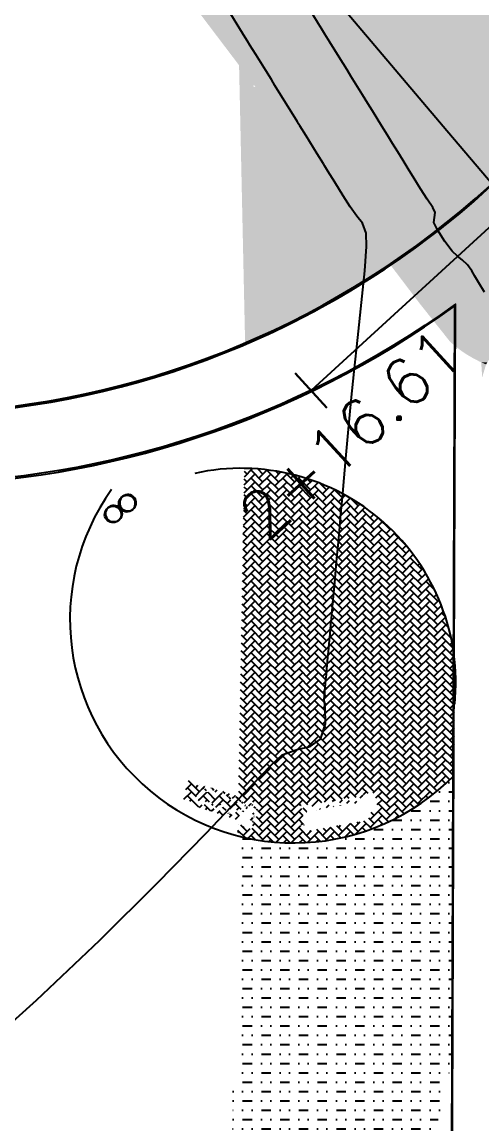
# Model space of a CAD drawing. Header units: millimetres. Extents: x 340454 to 342791, y 6993867 to 6995092.
# Drawn here: x 340804.29 to 340814.11, y 6994515.98 to 6994539.52 of the extents above; entities that cross this region are included whole.
import ezdxf

# ---------------------------------------------------------------- set-up
doc = ezdxf.new("R2010")
doc.units = ezdxf.units.MM
doc.header["$LTSCALE"] = 10
doc.layers.add('_1 TXT_Estaca', color=4, linetype='Continuous', lineweight=30)
for name, color, linetype in [('A-MODELAGEM', 7, 'Continuous'), ('Alinhamento', 7, 'Continuous'), ('Cotas', 7, 'Continuous'), ('F-HZ-CORREDOR-FEAT', 2, 'Continuous'), ('Lotes', 7, 'Continuous'), ('T-HM-CURVA_INTERMEDIARIA', 45, 'Continuous'), ('TRAMA', 7, 'Continuous'), ('URB-Calçadas', 2, 'Continuous'), ('URB-Quadras', 3, 'Continuous')]:
    doc.layers.add(name, color=color, linetype=linetype)
doc.styles.add('Padrao', font='romans.shx', dxfattribs={"height": 1.5})

# ---------------------------------------------------------------- blocks, each defined once
blk = doc.blocks.new('VS')
for points in [[(491, 329), (503, 329)], [(503, 326), (491, 326)], [(491, 324), (502, 324)], [(491, 273), (502, 273)], [(503, 272), (491, 272)], [(491, 268), (503, 268)], [(502, 321), (492, 321)], [(502, 277), (492, 277)]]:
    blk.add_lwpolyline(points)
for centre in [(293, 299), (701, 299)]:
    blk.add_circle(centre, 200)
for centre, start, end in [((293, 299), 6.0272, 353.9728), ((701, 299), 186.0272, 173.9728)]:
    blk.add_arc(centre, 200, start, end)
at = {"extrusion": (0, 0, -1)}
blk.add_ellipse((266, 299), major_axis=(0, 200), ratio=0.995938, dxfattribs=at)
blk.add_ellipse((728, 299), major_axis=(0, 200), ratio=0.995938)

msp = doc.modelspace()

# ---------------------------------------------------------------- hatches: boundary and pattern name
at = {"layer": 'TRAMA'}
h = msp.add_hatch(dxfattribs=at)
h.set_pattern_fill('AR-HBONE', color=253, scale=0.0015)
h.set_pattern_definition([(45, (340795.55105, 6994588.16572), (0, 0.21552615), [0.4572, -0.1524]), (135, (340795.65882, 6994588.27348), (2e-17, 0.21552615), [0.4572, -0.1524])])
h.paths.add_polyline_path([(340797.303, 6994588.764, -0.082433), (340797.263, 6994589.002, -0.603956), (340798.418, 6994589.61), (340799.389, 6994590.346), (340799.747, 6994591.997), (340792.429, 6994586.45), (340794.245, 6994586.446)])
h.paths.add_polyline_path([(340794.245, 6994586.446), (340792.429, 6994586.45), (340786.181, 6994581.714), (340787.99, 6994581.704)])
h.paths.add_polyline_path([(340786.834, 6994580.828), (340786.819, 6994580.876), (340786.913, 6994580.888), (340787.024, 6994580.973), (340787.028, 6994580.977), (340786.859, 6994581), (340786.839, 6994581.141), (340787.029, 6994581.296), (340787.219, 6994581.204), (340787.208, 6994581.283), (340787.398, 6994581.439), (340787.545, 6994581.367), (340787.99, 6994581.704), (340786.181, 6994581.714), (340784.138, 6994580.165), (340784.86, 6994579.332)])
h.paths.add_polyline_path([(340784.86, 6994579.332), (340784.138, 6994580.165), (340780.228, 6994577.201), (340780.692, 6994576.571), (340782.065, 6994576.564), (340781.758, 6994576.98), (340782.076, 6994577.222), (340782.395, 6994577.463)])
h.paths.add_polyline_path([(340782.065, 6994576.564), (340780.692, 6994576.571), (340784.423, 6994571.516), (340784.406, 6994571.581), (340784.552, 6994571.699), (340784.695, 6994571.445), (340784.594, 6994571.285), (340785.588, 6994569.938), (340785.516, 6994569.66), (340787.582, 6994569.66), (340787.644, 6994569.897, 0.226177), (340787.48, 6994570.742), (340787.343, 6994570.928), (340787.332, 6994570.915), (340787.09, 6994570.955), (340787.034, 6994571.159), (340786.982, 6994571.099), (340786.755, 6994571.137), (340786.634, 6994571.047), (340786.312, 6994570.809), (340785.271, 6994572.219), (340785.238, 6994572.23), (340785.375, 6994571.985), (340785.284, 6994571.841), (340785.147, 6994571.883), (340785.087, 6994572.121), (340785.226, 6994572.234), (340785.134, 6994572.262), (340785.078, 6994572.481), (340784.999, 6994572.588), (340784.996, 6994572.587), (340785.058, 6994572.459), (340784.913, 6994572.232), (340785.035, 6994572.014), (340784.943, 6994571.87), (340784.807, 6994571.913), (340784.746, 6994572.15), (340784.88, 6994572.258), (340784.716, 6994572.281), (340784.613, 6994572.121), (340784.427, 6994572.147), (340784.509, 6994572.405), (340784.447, 6994572.646), (340784.611, 6994572.779), (340784.535, 6994572.802), (340784.474, 6994573.04), (340784.594, 6994573.137), (340784.207, 6994573.661), (340784.205, 6994573.662), (340784.206, 6994573.663), (340784.127, 6994573.77), (340784.006, 6994573.838), (340784.003, 6994573.938)])
h.paths.add_polyline_path([(340784.307, 6994573.027), (340784.45, 6994572.773), (340784.358, 6994572.629), (340784.222, 6994572.671), (340784.161, 6994572.909)], flags=16)
h.paths.add_polyline_path([(340784.28, 6994572.633), (340784.423, 6994572.378), (340784.331, 6994572.234), (340784.195, 6994572.277), (340784.134, 6994572.515)], flags=16)
h.paths.add_polyline_path([(340784.579, 6994572.093), (340784.722, 6994571.839), (340784.63, 6994571.695), (340784.494, 6994571.737), (340784.433, 6994571.975)], flags=16)
h.paths.add_polyline_path([(340784.866, 6994571.874), (340785.008, 6994571.62), (340784.951, 6994571.53), (340785.015, 6994571.398), (340785.087, 6994571.623), (340785.06, 6994571.727), (340785.206, 6994571.845), (340785.349, 6994571.591), (340785.257, 6994571.447), (340785.253, 6994571.448), (340785.198, 6994571.362), (340785.014, 6994571.388), (340784.885, 6994571.187), (340784.699, 6994571.213), (340784.787, 6994571.491), (340784.838, 6994571.5), (340784.78, 6994571.518), (340784.72, 6994571.756)], flags=16)
h.paths.add_polyline_path([(340785.441, 6994571.637), (340785.609, 6994571.668), (340785.671, 6994571.54), (340785.538, 6994571.333), (340785.352, 6994571.359)], flags=16)
h.paths.add_polyline_path([(340785.03, 6994571.204), (340785.32, 6994571.231), (340785.415, 6994571.089), (340785.321, 6994570.982), (340785.079, 6994571.022)], flags=16)
h.paths.add_polyline_path([(340785.704, 6994571.317), (340785.847, 6994571.322), (340785.982, 6994571.117), (340785.883, 6994570.957), (340785.665, 6994571.151)], flags=16)
h.paths.add_polyline_path([(340785.38, 6994571.02), (340785.67, 6994571.048), (340785.764, 6994570.905), (340785.671, 6994570.798), (340785.429, 6994570.839)], flags=16)
h.paths.add_polyline_path([(340814.618, 6994581.971), (340813.743, 6994581.301), (340814.252, 6994580.651), (340814.618, 6994580.834)])
h.paths.add_polyline_path([(340810.71, 6994586.41), (340809.93, 6994586.412), (340810.215, 6994586.03)])
edge = h.paths.add_edge_path()
edge.add_line((340803.887, 6994595.136), (340799.747, 6994591.997))
edge.add_line((340799.747, 6994591.997), (340799.389, 6994590.346))
edge.add_line((340799.389, 6994590.346), (340804.247, 6994594.029))
edge.add_line((340804.247, 6994594.029), (340804.489, 6994593.71))
edge.add_line((340804.489, 6994593.71), (340804.731, 6994593.391))
edge.add_line((340804.731, 6994593.391), (340804.726, 6994593.388))
edge.add_line((340804.726, 6994593.388), (340809.93, 6994586.412))
edge.add_line((340809.93, 6994586.412), (340810.71, 6994586.41))
edge.add_line((340810.71, 6994586.41), (340811.022, 6994586.648))
edge.add_line((340811.022, 6994586.648), (340810.144, 6994586.648))
edge.add_arc((341156.5, 6994848.555), 434.232, 215.70438, 217.09572, ccw=False)
edge = h.paths.add_edge_path()
edge.add_arc((341149.613, 6994843.654), 425.79, 222.78602, 222.79408, ccw=False)
edge.add_line((340837.128, 6994554.431), (340835.601, 6994554.438))
edge.add_line((340835.601, 6994554.438), (340823.908, 6994543.656))
edge.add_line((340823.908, 6994543.656), (340825.523, 6994543.649))
edge.add_line((340825.523, 6994543.649), (340837.168, 6994554.387))
edge = h.paths.add_edge_path()
edge.add_line((340834.927, 6994556.827), (340834.386, 6994556.827))
edge.add_arc((341149.61, 6994843.652), 426.186, 222.29938, 222.53854)
edge.add_line((340835.586, 6994555.513), (340835.587, 6994555.514))
edge.add_line((340835.587, 6994555.514), (340835.857, 6994555.219))
edge.add_line((340835.857, 6994555.219), (340836.128, 6994554.924))
edge.add_line((340836.128, 6994554.924), (340835.601, 6994554.438))
edge.add_line((340835.601, 6994554.438), (340837.128, 6994554.431))
edge.add_arc((341149.613, 6994843.654), 425.79, 222.34836, 222.78602, ccw=False)
edge = h.paths.add_edge_path()
edge.add_line((340814.618, 6994580.834), (340814.252, 6994580.65))
edge.add_arc((341149.61, 6994843.652), 426.186, 218.105, 222.29938)
edge.add_line((340834.386, 6994556.827), (340834.927, 6994556.827))
edge.add_arc((341149.192, 6994843.274), 425.223, 218.11056, 222.34865, ccw=False)
h.paths.add_polyline_path([(340817.943, 6994536.659), (340816.361, 6994536.697), (340815.168, 6994535.597), (340815.361, 6994535.377), (340815.355, 6994535.372), (340815.883, 6994534.759)])
h.paths.add_polyline_path([(340820.146, 6994538.691), (340819.425, 6994539.522), (340816.361, 6994536.697), (340817.943, 6994536.659)], flags=17)
h.paths.add_polyline_path([(340818.581, 6994538.014), (340819.626, 6994538.929), (340819.632, 6994538.934), (340819.609, 6994538.959), (340818.57, 6994538.05), (340818.559, 6994538.04)], flags=16)
h.paths.add_polyline_path([(340819.687, 6994538.87), (340818.648, 6994537.961), (340818.636, 6994537.951), (340818.659, 6994537.925), (340819.704, 6994538.84), (340819.709, 6994538.845)], flags=16)
h.paths.add_polyline_path([(340818.633, 6994537.955), (340818.61, 6994537.98), (340818.585, 6994538.01), (340818.596, 6994538.02), (340819.635, 6994538.93), (340819.657, 6994538.904), (340819.683, 6994538.875)], flags=16)
h.paths.add_polyline_path([(340818.662, 6994537.921), (340818.674, 6994537.931), (340819.713, 6994538.841), (340819.735, 6994538.815), (340819.761, 6994538.786), (340819.874, 6994538.647), (340819.869, 6994538.643), (340819.845, 6994538.622), (340818.859, 6994537.765), (340818.862, 6994537.761), (340818.833, 6994537.736), (340818.715, 6994537.87), (340818.71, 6994537.866), (340818.688, 6994537.892)], flags=16)
h.paths.add_polyline_path([(340818.555, 6994538.044), (340818.533, 6994538.069), (340818.544, 6994538.079), (340819.584, 6994538.989), (340819.606, 6994538.963)], flags=16)
h.paths.add_polyline_path([(340818.779, 6994537.807), (340819.811, 6994538.71), (340819.846, 6994538.669), (340818.814, 6994537.767)], flags=0)
h.paths.add_polyline_path([(340825.523, 6994543.649), (340823.908, 6994543.656), (340819.425, 6994539.522), (340820.146, 6994538.691)], flags=17)
h.paths.add_polyline_path([(340821.194, 6994540.238), (340820.154, 6994539.329), (340820.143, 6994539.319), (340820.165, 6994539.293), (340821.21, 6994540.208), (340821.216, 6994540.213)], flags=16)
h.paths.add_polyline_path([(340821.142, 6994540.297), (340821.164, 6994540.272), (340821.19, 6994540.243), (340820.139, 6994539.323), (340820.117, 6994539.348), (340820.091, 6994539.378), (340820.103, 6994539.388)], flags=16)
h.paths.add_polyline_path([(340820.247, 6994539.2), (340820.269, 6994539.175), (340820.273, 6994539.179), (340820.271, 6994539.182)], flags=16)
h.paths.add_polyline_path([(340820.191, 6994539.264), (340821.236, 6994540.178), (340821.242, 6994540.183), (340821.22, 6994540.209), (340820.18, 6994539.299), (340820.169, 6994539.289)], flags=16)
h.paths.add_polyline_path([(340821.246, 6994540.179), (340821.268, 6994540.154), (340821.297, 6994540.12), (340820.258, 6994539.21), (340820.247, 6994539.2), (340820.221, 6994539.23), (340820.195, 6994539.259), (340820.206, 6994539.27)], flags=16)
h.paths.add_polyline_path([(340820.392, 6994539.053), (340820.387, 6994539.049), (340820.388, 6994539.048), (340820.393, 6994539.052)], flags=16)
h.paths.add_polyline_path([(340821.307, 6994540.089), (340821.312, 6994540.094), (340821.433, 6994539.956), (340821.428, 6994539.952), (340821.404, 6994539.978), (340820.373, 6994539.075), (340820.337, 6994539.116), (340821.369, 6994540.019)], flags=16)
h.paths.add_polyline_path([(340821.433, 6994539.956), (340821.429, 6994539.96), (340821.424, 6994539.956), (340821.403, 6994539.93)], flags=0)
edge = h.paths.add_edge_path()
edge.add_line((340829.48, 6994549.09), (340835.268, 6994554.678))
edge.add_line((340835.268, 6994554.678), (340834.998, 6994554.972))
edge.add_line((340834.998, 6994554.972), (340835.292, 6994555.243))
edge.add_arc((341149.61, 6994843.652), 426.586, 222.25052, 222.53859, ccw=False)
edge.add_line((340833.846, 6994556.827), (340833.171, 6994556.827))
edge.add_arc((341149.61, 6994843.652), 427.086, 222.18962, 222.39196)
edge.add_arc((340833.447, 6994555.037), 1, -47.3199, 42.392, ccw=False)
edge.add_line((340834.125, 6994554.301), (340833.756, 6994553.961))
edge.add_arc((340833.316, 6994554.316), 0.565, 304.2724, 321.0878, ccw=False)
edge.add_line((340833.634, 6994553.849), (340814.564, 6994536.241))
edge.add_line((340814.564, 6994536.241), (340814.939, 6994535.876))
edge.add_line((340814.939, 6994535.876), (340829.48, 6994549.09))
h.paths.add_polyline_path([(340820.569, 6994541.801), (340822.35, 6994543.443)], flags=16)
h.paths.add_polyline_path([(340804.772, 6994593.326), (340805.559, 6994592.316), (340805.295, 6994592.624), (340805.002, 6994593.017)], flags=17)
h.paths.add_polyline_path([(340798.235, 6994591.769), (340798.185, 6994591.731), (340800.116, 6994593.195), (340800.166, 6994593.233)])
h = msp.add_hatch(dxfattribs=at)
h.set_pattern_fill('MUDST', color=253, scale=0.04)
h.set_pattern_definition([(0, (337861.49948, 6993200.84802), (0.508, 0.254), [0.254, -0.254, 0, -0.254, 0, -0.254])])
edge = h.paths.add_edge_path()
edge.add_line((340812.268, 6994549.507), (340810.756, 6994549.507))
edge.add_line((340810.756, 6994549.507), (340818.835, 6994540.202))
edge.add_line((340818.835, 6994540.202), (340833.634, 6994553.849))
edge.add_arc((340833.316, 6994554.316), 0.565, 232.744, 304.2724, ccw=False)
edge.add_line((340832.974, 6994553.866), (340824.828, 6994546.354))
edge.add_arc((340824.268, 6994546.281), 0.565, 0, 7.4479, ccw=False)
edge.add_arc((340824.268, 6994546.281), 0.565, 257.9123, 360, ccw=False)
edge.add_line((340824.15, 6994545.729), (340822.842, 6994544.523))
edge.add_line((340822.842, 6994544.523), (340822.843, 6994544.522))
edge.add_line((340822.843, 6994544.522), (340822.815, 6994544.495))
edge.add_line((340822.815, 6994544.495), (340822.813, 6994544.496))
edge.add_line((340822.813, 6994544.496), (340819.611, 6994541.543))
edge.add_line((340819.611, 6994541.543), (340812.268, 6994549.507))
edge = h.paths.add_edge_path()
edge.add_line((340810.756, 6994549.507), (340808.69, 6994549.507))
edge.add_line((340808.69, 6994549.507), (340809.057, 6994532.634))
edge.add_arc((340801.68, 6994549.856), 18.736, 293.1865, 310.8898)
edge.add_line((340813.945, 6994535.693), (340818.835, 6994540.202))
edge.add_line((340818.835, 6994540.202), (340810.756, 6994549.507))
edge = h.paths.add_edge_path(flags=16)
edge.add_arc((340817.026, 6994539.53), 0.565, 0, 360)
h.paths.add_polyline_path([(340812.031, 6994540.222), (340812.041, 6994540.044), (340812.047, 6994540.044), (340812.049, 6994540.01), (340812.052, 6994539.971), (340812.054, 6994539.932), (340812.056, 6994539.892), (340812.058, 6994539.853), (340812.061, 6994539.814), (340812.063, 6994539.775), (340812.048, 6994539.774), (340810.669, 6994539.695), (340810.667, 6994539.728), (340810.665, 6994539.768), (340810.662, 6994539.807), (340810.66, 6994539.846), (340810.658, 6994539.885), (340810.656, 6994539.925), (340810.653, 6994539.964), (340810.649, 6994540.143), (340810.656, 6994540.143), (340810.688, 6994540.145), (340811.992, 6994540.215), (340811.992, 6994540.22)], flags=16)
h.paths.add_polyline_path([(340812.03, 6994540.133), (340812.029, 6994540.133), (340810.661, 6994540.054), (340810.658, 6994540.108), (340812.026, 6994540.186)], flags=0)
edge = h.paths.add_edge_path(flags=16)
edge.add_arc((340817.026, 6994539.53), 0.515, 0, 360)
h.paths.add_polyline_path([(340810.096, 6994539.325), (340810.091, 6994539.31), (340809.656, 6994537.999), (340809.624, 6994538.01), (340809.587, 6994538.022), (340809.55, 6994538.035), (340809.512, 6994538.047), (340809.475, 6994538.06), (340809.438, 6994538.072), (340809.4, 6994538.084), (340809.233, 6994538.147), (340809.245, 6994538.183), (340809.661, 6994539.422), (340809.656, 6994539.423), (340809.668, 6994539.46), (340809.838, 6994539.404), (340809.84, 6994539.41), (340809.872, 6994539.399), (340809.909, 6994539.387), (340809.947, 6994539.374), (340809.984, 6994539.362), (340810.021, 6994539.35), (340810.059, 6994539.337)], flags=16)
h.paths.add_polyline_path([(340809.751, 6994539.426), (340809.319, 6994538.125), (340809.268, 6994538.142), (340809.7, 6994539.443)], flags=0)
h.paths.add_polyline_path([(340808.604, 6994553.48), (340808.637, 6994551.947), (340810.756, 6994549.507), (340812.268, 6994549.507)])
h.paths.add_polyline_path([(340808.637, 6994551.947), (340808.69, 6994549.507), (340810.756, 6994549.507)], flags=17)
h.paths.add_polyline_path([(340830.473, 6994551.836), (340830.923, 6994551.349), (340832.704, 6994552.991), (340832.255, 6994553.479)], flags=17)
h.paths.add_polyline_path([(340818.764, 6994543.758), (340820.996, 6994541.337), (340822.777, 6994542.98), (340820.545, 6994545.4)], flags=17)
h.paths.add_polyline_path([(340814.274, 6994536.898), (340814.724, 6994536.411), (340816.505, 6994538.054), (340816.056, 6994538.541)], flags=16)
h.paths.add_polyline_path([(340811.52, 6994542.58), (340817.194, 6994542.394), (340813.257, 6994542.586), (340807.54, 6994542.586)])
h = msp.add_hatch(dxfattribs=at)
h.set_pattern_fill('AR-HBONE', color=253, scale=0.03)
h.set_pattern_definition([(45, (340701.07965, 6994423.37169), (0, 0.16970563), [0.36, -0.12]), (135, (340701.1645, 6994423.45654), (1e-17, 0.16970563), [0.36, -0.12])])
edge = h.paths.add_edge_path()
edge.add_line((340809.043, 6994529.984), (340808.917, 6994522.962))
edge.add_line((340808.917, 6994522.962), (340808.949, 6994522.952))
edge.add_line((340808.949, 6994522.952), (340808.996, 6994522.936))
edge.add_line((340808.996, 6994522.936), (340809.043, 6994522.921))
edge.add_line((340809.043, 6994522.921), (340808.909, 6994522.511))
edge.add_line((340808.909, 6994522.511), (340808.908, 6994522.469))
edge.add_line((340808.908, 6994522.469), (340809.227, 6994522.364))
edge.add_line((340809.227, 6994522.364), (340809.256, 6994522.454))
edge.add_line((340809.256, 6994522.454), (340809.386, 6994522.809))
edge.add_line((340809.386, 6994522.809), (340809.594, 6994522.74))
edge.add_line((340809.594, 6994522.74), (340809.467, 6994522.353))
edge.add_line((340809.467, 6994522.353), (340809.253, 6994522.423))
edge.add_line((340809.253, 6994522.423), (340809.205, 6994522.278))
edge.add_line((340809.205, 6994522.278), (340809.168, 6994522.29))
edge.add_line((340809.168, 6994522.29), (340808.906, 6994522.377))
edge.add_line((340808.906, 6994522.377), (340808.902, 6994522.132))
edge.add_arc((340810.096, 6994526.759), 4.779, 255.5337, 315.7359)
edge.add_line((340813.518, 6994523.424), (340813.539, 6994525.776))
edge.add_arc((340808.972, 6994525.402), 4.583, 4.6799, 89.1058)
h.paths.add_polyline_path([(340810.303, 6994522.779), (340810.377, 6994522.378), (340810.41, 6994522.384), (340810.336, 6994522.785)], flags=0)
h.paths.add_polyline_path([(340811.574, 6994522.599), (340811.5, 6994523), (340811.467, 6994522.994), (340811.541, 6994522.593)], flags=0)
edge = h.paths.add_edge_path(flags=0)
edge.add_line((340810.384, 6994522.229), (340810.385, 6994522.224))
edge.add_line((340810.385, 6994522.224), (340810.347, 6994522.217))
edge.add_line((340810.347, 6994522.217), (340810.319, 6994522.367))
edge.add_line((340810.319, 6994522.367), (340810.098, 6994522.326))
edge.add_line((340810.326, 6994522.382), (340810.252, 6994522.783))
edge.add_line((340810.252, 6994522.783), (340810.239, 6994522.767))
edge.add_line((340810.239, 6994522.767), (340810.287, 6994522.776))
edge.add_line((340810.287, 6994522.776), (340810.361, 6994522.375))
edge.add_line((340810.361, 6994522.375), (340810.326, 6994522.368))
edge.add_line((340810.326, 6994522.368), (340810.337, 6994522.306))
edge.add_line((340810.337, 6994522.306), (340810.338, 6994522.306))
edge.add_line((340810.338, 6994522.306), (340811.685, 6994522.554))
edge.add_line((340811.685, 6994522.554), (340811.674, 6994522.617))
edge.add_line((340811.674, 6994522.617), (340811.638, 6994522.611))
edge.add_line((340811.638, 6994522.611), (340811.59, 6994522.602))
edge.add_line((340811.59, 6994522.602), (340811.516, 6994523.003))
edge.add_line((340811.516, 6994523.003), (340811.549, 6994523.009))
edge.add_line((340811.549, 6994523.009), (340811.597, 6994523.018))
edge.add_line((340811.597, 6994523.018), (340811.828, 6994523.06))
edge.add_line((340811.828, 6994523.06), (340811.902, 6994522.659))
edge.add_line((340811.902, 6994522.659), (340811.68, 6994522.618))
edge.add_line((340811.68, 6994522.618), (340811.708, 6994522.468))
edge.add_line((340811.708, 6994522.468), (340811.67, 6994522.461))
edge.add_line((340811.67, 6994522.461), (340810.384, 6994522.229))
h.paths.add_polyline_path([(340811.429, 6994522.572), (340811.355, 6994522.973), (340811.322, 6994522.967), (340811.395, 6994522.566)], flags=0)
h.paths.add_polyline_path([(340811.452, 6994522.991), (340811.526, 6994522.59), (340811.493, 6994522.584), (340811.444, 6994522.575), (340811.37, 6994522.976), (340811.403, 6994522.982)], flags=0)
h.paths.add_polyline_path([(340811.283, 6994522.545), (340811.209, 6994522.946), (340811.176, 6994522.94), (340811.25, 6994522.539)], flags=0)
h.paths.add_polyline_path([(340811.306, 6994522.964), (340811.38, 6994522.563), (340811.347, 6994522.557), (340811.298, 6994522.548), (340811.224, 6994522.949), (340811.258, 6994522.955)], flags=0)
h.paths.add_polyline_path([(340811.137, 6994522.518), (340811.063, 6994522.919), (340811.03, 6994522.913), (340811.104, 6994522.512)], flags=0)
h.paths.add_polyline_path([(340811.161, 6994522.937), (340811.234, 6994522.536), (340811.201, 6994522.53), (340811.153, 6994522.521), (340811.079, 6994522.922), (340811.112, 6994522.928)], flags=0)
h.paths.add_polyline_path([(340810.992, 6994522.491), (340810.918, 6994522.892), (340810.885, 6994522.886), (340810.959, 6994522.485)], flags=0)
h.paths.add_polyline_path([(340811.015, 6994522.91), (340811.089, 6994522.509), (340811.056, 6994522.503), (340811.007, 6994522.494), (340810.933, 6994522.895), (340810.966, 6994522.901)], flags=0)
h.paths.add_polyline_path([(340810.846, 6994522.464), (340810.772, 6994522.865), (340810.739, 6994522.859), (340810.813, 6994522.458)], flags=0)
h.paths.add_polyline_path([(340810.869, 6994522.883), (340810.943, 6994522.482), (340810.91, 6994522.476), (340810.862, 6994522.467), (340810.788, 6994522.868), (340810.821, 6994522.874)], flags=0)
h.paths.add_polyline_path([(340810.701, 6994522.438), (340810.627, 6994522.839), (340810.594, 6994522.832), (340810.668, 6994522.432)], flags=0)
h.paths.add_polyline_path([(340810.724, 6994522.856), (340810.798, 6994522.456), (340810.765, 6994522.449), (340810.716, 6994522.44), (340810.642, 6994522.841), (340810.675, 6994522.848)], flags=0)
h.paths.add_polyline_path([(340810.555, 6994522.411), (340810.481, 6994522.812), (340810.448, 6994522.806), (340810.522, 6994522.405)], flags=0)
h.paths.add_polyline_path([(340810.578, 6994522.83), (340810.652, 6994522.429), (340810.619, 6994522.423), (340810.571, 6994522.414), (340810.497, 6994522.815), (340810.53, 6994522.821)], flags=0)
h.paths.add_polyline_path([(340810.433, 6994522.803), (340810.507, 6994522.402), (340810.474, 6994522.396), (340810.425, 6994522.387), (340810.351, 6994522.788), (340810.384, 6994522.794)], flags=0)
h.paths.add_polyline_path([(340809.057, 6994522.487), (340809.184, 6994522.875), (340809.152, 6994522.885), (340809.025, 6994522.498)], flags=16)
h.paths.add_polyline_path([(340809.293, 6994522.839), (340809.165, 6994522.452), (340809.197, 6994522.441), (340809.324, 6994522.829)], flags=16)
h.paths.add_polyline_path([(340809.371, 6994522.813), (340809.244, 6994522.426), (340809.212, 6994522.436), (340809.339, 6994522.824)], flags=16)
h.paths.add_polyline_path([(340809.278, 6994522.844), (340809.151, 6994522.457), (340809.119, 6994522.467), (340809.072, 6994522.483), (340809.199, 6994522.87), (340809.231, 6994522.859)], flags=16)
h.paths.add_polyline_path([(340808.963, 6994522.518), (340809.09, 6994522.906), (340809.058, 6994522.916), (340808.931, 6994522.529)], flags=16)
h.paths.add_polyline_path([(340809.137, 6994522.89), (340809.01, 6994522.503), (340808.978, 6994522.513), (340809.105, 6994522.901)], flags=16)
h.paths.add_polyline_path([(340809.253, 6994522.423), (340809.205, 6994522.278), (340809.168, 6994522.29), (340807.929, 6994522.701), (340807.927, 6994522.697), (340807.89, 6994522.709), (340807.892, 6994522.715), (340807.938, 6994522.854), (340807.724, 6994522.925), (340807.851, 6994523.312), (340808.059, 6994523.244), (340808.024, 6994523.137), (340808.039, 6994523.132), (340808.074, 6994523.239), (340808.106, 6994523.228), (340808.071, 6994523.122), (340808.086, 6994523.117), (340808.121, 6994523.224), (340808.152, 6994523.213), (340808.118, 6994523.107), (340808.132, 6994523.102), (340808.167, 6994523.208), (340808.199, 6994523.198), (340808.164, 6994523.091), (340808.179, 6994523.086), (340808.214, 6994523.193), (340808.246, 6994523.182), (340808.211, 6994523.076), (340808.226, 6994523.071), (340808.261, 6994523.177), (340808.293, 6994523.167), (340808.258, 6994523.06), (340808.273, 6994523.056), (340808.308, 6994523.162), (340808.34, 6994523.152), (340808.305, 6994523.045), (340808.32, 6994523.04), (340808.355, 6994523.147), (340808.387, 6994523.136), (340808.352, 6994523.03), (340808.367, 6994523.025), (340808.402, 6994523.131), (340808.434, 6994523.121), (340808.399, 6994523.014), (340808.414, 6994523.009), (340808.449, 6994523.116), (340808.481, 6994523.105), (340808.446, 6994522.999), (340808.461, 6994522.994), (340808.496, 6994523.101), (340808.528, 6994523.09), (340808.493, 6994522.984), (340808.508, 6994522.979), (340808.542, 6994523.085), (340808.574, 6994523.075), (340808.539, 6994522.968), (340808.554, 6994522.963), (340808.589, 6994523.07), (340808.621, 6994523.059), (340808.586, 6994522.953), (340808.601, 6994522.948), (340808.636, 6994523.054), (340808.668, 6994523.044), (340808.633, 6994522.937), (340808.648, 6994522.933), (340808.683, 6994523.039), (340808.715, 6994523.029), (340808.68, 6994522.922), (340808.695, 6994522.917), (340808.73, 6994523.024), (340808.762, 6994523.013), (340808.727, 6994522.907), (340808.742, 6994522.902), (340808.777, 6994523.008), (340808.809, 6994522.998), (340808.774, 6994522.891), (340808.789, 6994522.886), (340808.824, 6994522.993), (340808.856, 6994522.982), (340808.821, 6994522.876), (340808.836, 6994522.871), (340808.871, 6994522.978), (340808.903, 6994522.967), (340808.868, 6994522.861), (340808.883, 6994522.856), (340808.917, 6994522.962), (340808.949, 6994522.952), (340808.915, 6994522.845), (340808.929, 6994522.84), (340808.964, 6994522.947), (340808.996, 6994522.936), (340808.961, 6994522.83), (340808.976, 6994522.825), (340809.011, 6994522.931), (340809.043, 6994522.921), (340809.008, 6994522.814), (340809.023, 6994522.81), (340809.058, 6994522.916), (340809.09, 6994522.906), (340809.055, 6994522.799), (340809.07, 6994522.794), (340809.105, 6994522.901), (340809.137, 6994522.89), (340809.102, 6994522.784), (340809.117, 6994522.779), (340809.152, 6994522.885), (340809.184, 6994522.875), (340809.149, 6994522.768), (340809.164, 6994522.763), (340809.199, 6994522.87), (340809.231, 6994522.859), (340809.196, 6994522.753), (340809.211, 6994522.748), (340809.246, 6994522.855), (340809.278, 6994522.844), (340809.243, 6994522.738), (340809.258, 6994522.733), (340809.293, 6994522.839), (340809.324, 6994522.829), (340809.29, 6994522.722), (340809.304, 6994522.717), (340809.339, 6994522.824), (340809.371, 6994522.813), (340809.336, 6994522.707), (340809.351, 6994522.702), (340809.386, 6994522.809), (340809.594, 6994522.74), (340809.467, 6994522.353)])
h.paths.add_polyline_path([(340807.924, 6994522.792), (340807.925, 6994522.792), (340809.227, 6994522.364), (340809.21, 6994522.313), (340807.907, 6994522.741)], flags=16)
edge = h.paths.add_edge_path(flags=0)
edge.add_line((340810.384, 6994522.229), (340810.385, 6994522.224))
edge.add_line((340810.385, 6994522.224), (340810.347, 6994522.217))
edge.add_line((340810.347, 6994522.217), (340810.319, 6994522.367))
edge.add_line((340810.319, 6994522.367), (340810.098, 6994522.326))
edge.add_line((340810.326, 6994522.382), (340810.252, 6994522.783))
edge.add_line((340810.252, 6994522.783), (340810.239, 6994522.767))
edge.add_line((340810.239, 6994522.767), (340810.259, 6994522.657))
edge.add_line((340810.259, 6994522.657), (340810.274, 6994522.66))
edge.add_line((340810.274, 6994522.66), (340810.254, 6994522.77))
edge.add_line((340810.254, 6994522.77), (340810.287, 6994522.776))
edge.add_line((340810.287, 6994522.776), (340810.308, 6994522.666))
edge.add_line((340810.308, 6994522.666), (340810.323, 6994522.669))
edge.add_line((340810.323, 6994522.669), (340810.303, 6994522.779))
edge.add_line((340810.303, 6994522.779), (340810.336, 6994522.785))
edge.add_line((340810.336, 6994522.785), (340810.356, 6994522.675))
edge.add_line((340810.356, 6994522.675), (340810.371, 6994522.677))
edge.add_line((340810.371, 6994522.677), (340810.351, 6994522.788))
edge.add_line((340810.351, 6994522.788), (340810.384, 6994522.794))
edge.add_line((340810.384, 6994522.794), (340810.405, 6994522.684))
edge.add_line((340810.405, 6994522.684), (340810.42, 6994522.686))
edge.add_line((340810.42, 6994522.686), (340810.4, 6994522.797))
edge.add_line((340810.4, 6994522.797), (340810.433, 6994522.803))
edge.add_line((340810.433, 6994522.803), (340810.453, 6994522.693))
edge.add_line((340810.453, 6994522.693), (340810.469, 6994522.695))
edge.add_line((340810.469, 6994522.695), (340810.448, 6994522.806))
edge.add_line((340810.448, 6994522.806), (340810.481, 6994522.812))
edge.add_line((340810.481, 6994522.812), (340810.502, 6994522.701))
edge.add_line((340810.502, 6994522.701), (340810.517, 6994522.704))
edge.add_line((340810.517, 6994522.704), (340810.497, 6994522.815))
edge.add_line((340810.497, 6994522.815), (340810.53, 6994522.821))
edge.add_line((340810.53, 6994522.821), (340810.55, 6994522.71))
edge.add_line((340810.55, 6994522.71), (340810.566, 6994522.713))
edge.add_line((340810.566, 6994522.713), (340810.545, 6994522.824))
edge.add_line((340810.545, 6994522.824), (340810.578, 6994522.83))
edge.add_line((340810.578, 6994522.83), (340810.599, 6994522.719))
edge.add_line((340810.599, 6994522.719), (340810.614, 6994522.722))
edge.add_line((340810.614, 6994522.722), (340810.594, 6994522.832))
edge.add_line((340810.594, 6994522.832), (340810.627, 6994522.839))
edge.add_line((340810.627, 6994522.839), (340810.647, 6994522.728))
edge.add_line((340810.647, 6994522.728), (340810.663, 6994522.731))
edge.add_line((340810.663, 6994522.731), (340810.642, 6994522.841))
edge.add_line((340810.642, 6994522.841), (340810.675, 6994522.848))
edge.add_line((340810.675, 6994522.848), (340810.696, 6994522.737))
edge.add_line((340810.696, 6994522.737), (340810.711, 6994522.74))
edge.add_line((340810.711, 6994522.74), (340810.691, 6994522.85))
edge.add_line((340810.691, 6994522.85), (340810.724, 6994522.856))
edge.add_line((340810.724, 6994522.856), (340810.744, 6994522.746))
edge.add_line((340810.744, 6994522.746), (340810.76, 6994522.749))
edge.add_line((340810.76, 6994522.749), (340810.739, 6994522.859))
edge.add_line((340810.739, 6994522.859), (340810.772, 6994522.865))
edge.add_line((340810.772, 6994522.865), (340810.793, 6994522.755))
edge.add_line((340810.793, 6994522.755), (340810.808, 6994522.758))
edge.add_line((340810.808, 6994522.758), (340810.788, 6994522.868))
edge.add_line((340810.788, 6994522.868), (340810.821, 6994522.874))
edge.add_line((340810.821, 6994522.874), (340810.841, 6994522.764))
edge.add_line((340810.841, 6994522.764), (340810.857, 6994522.767))
edge.add_line((340810.857, 6994522.767), (340810.836, 6994522.877))
edge.add_line((340810.836, 6994522.877), (340810.869, 6994522.883))
edge.add_line((340810.869, 6994522.883), (340810.89, 6994522.773))
edge.add_line((340810.89, 6994522.773), (340810.905, 6994522.776))
edge.add_line((340810.905, 6994522.776), (340810.885, 6994522.886))
edge.add_line((340810.885, 6994522.886), (340810.918, 6994522.892))
edge.add_line((340810.918, 6994522.892), (340810.938, 6994522.782))
edge.add_line((340810.938, 6994522.782), (340810.954, 6994522.785))
edge.add_line((340810.954, 6994522.785), (340810.933, 6994522.895))
edge.add_line((340810.933, 6994522.895), (340810.966, 6994522.901))
edge.add_line((340810.966, 6994522.901), (340810.987, 6994522.791))
edge.add_line((340810.987, 6994522.791), (340811.002, 6994522.794))
edge.add_line((340811.002, 6994522.794), (340810.982, 6994522.904))
edge.add_line((340810.982, 6994522.904), (340811.015, 6994522.91))
edge.add_line((340811.015, 6994522.91), (340811.035, 6994522.8))
edge.add_line((340811.035, 6994522.8), (340811.051, 6994522.803))
edge.add_line((340811.051, 6994522.803), (340811.03, 6994522.913))
edge.add_line((340811.03, 6994522.913), (340811.063, 6994522.919))
edge.add_line((340811.063, 6994522.919), (340811.084, 6994522.809))
edge.add_line((340811.084, 6994522.809), (340811.099, 6994522.812))
edge.add_line((340811.099, 6994522.812), (340811.079, 6994522.922))
edge.add_line((340811.079, 6994522.922), (340811.112, 6994522.928))
edge.add_line((340811.112, 6994522.928), (340811.132, 6994522.818))
edge.add_line((340811.132, 6994522.818), (340811.148, 6994522.821))
edge.add_line((340811.148, 6994522.821), (340811.127, 6994522.931))
edge.add_line((340811.127, 6994522.931), (340811.161, 6994522.937))
edge.add_line((340811.161, 6994522.937), (340811.181, 6994522.827))
edge.add_line((340811.181, 6994522.827), (340811.196, 6994522.83))
edge.add_line((340811.196, 6994522.83), (340811.176, 6994522.94))
edge.add_line((340811.176, 6994522.94), (340811.209, 6994522.946))
edge.add_line((340811.209, 6994522.946), (340811.229, 6994522.836))
edge.add_line((340811.229, 6994522.836), (340811.245, 6994522.839))
edge.add_line((340811.245, 6994522.839), (340811.224, 6994522.949))
edge.add_line((340811.224, 6994522.949), (340811.258, 6994522.955))
edge.add_line((340811.258, 6994522.955), (340811.278, 6994522.845))
edge.add_line((340811.278, 6994522.845), (340811.293, 6994522.848))
edge.add_line((340811.293, 6994522.848), (340811.273, 6994522.958))
edge.add_line((340811.273, 6994522.958), (340811.306, 6994522.964))
edge.add_line((340811.306, 6994522.964), (340811.326, 6994522.854))
edge.add_line((340811.326, 6994522.854), (340811.342, 6994522.856))
edge.add_line((340811.342, 6994522.856), (340811.322, 6994522.967))
edge.add_line((340811.322, 6994522.967), (340811.355, 6994522.973))
edge.add_line((340811.355, 6994522.973), (340811.375, 6994522.863))
edge.add_line((340811.375, 6994522.863), (340811.39, 6994522.865))
edge.add_line((340811.39, 6994522.865), (340811.37, 6994522.976))
edge.add_line((340811.37, 6994522.976), (340811.403, 6994522.982))
edge.add_line((340811.403, 6994522.982), (340811.423, 6994522.872))
edge.add_line((340811.423, 6994522.872), (340811.439, 6994522.874))
edge.add_line((340811.439, 6994522.874), (340811.419, 6994522.985))
edge.add_line((340811.419, 6994522.985), (340811.452, 6994522.991))
edge.add_line((340811.452, 6994522.991), (340811.472, 6994522.88))
edge.add_line((340811.472, 6994522.88), (340811.487, 6994522.883))
edge.add_line((340811.487, 6994522.883), (340811.467, 6994522.994))
edge.add_line((340811.467, 6994522.994), (340811.5, 6994523))
edge.add_line((340811.5, 6994523), (340811.52, 6994522.889))
edge.add_line((340811.52, 6994522.889), (340811.536, 6994522.892))
edge.add_line((340811.536, 6994522.892), (340811.516, 6994523.003))
edge.add_line((340811.516, 6994523.003), (340811.549, 6994523.009))
edge.add_line((340811.549, 6994523.009), (340811.569, 6994522.898))
edge.add_line((340811.569, 6994522.898), (340811.584, 6994522.901))
edge.add_line((340811.584, 6994522.901), (340811.564, 6994523.011))
edge.add_line((340811.564, 6994523.011), (340811.597, 6994523.018))
edge.add_line((340811.597, 6994523.018), (340811.618, 6994522.907))
edge.add_line((340811.618, 6994522.907), (340811.633, 6994522.91))
edge.add_line((340811.633, 6994522.91), (340811.612, 6994523.02))
edge.add_line((340811.612, 6994523.02), (340811.828, 6994523.06))
edge.add_line((340811.828, 6994523.06), (340811.902, 6994522.659))
edge.add_line((340811.902, 6994522.659), (340811.68, 6994522.618))
edge.add_line((340811.68, 6994522.618), (340811.708, 6994522.468))
edge.add_line((340811.708, 6994522.468), (340811.67, 6994522.461))
edge.add_line((340811.67, 6994522.461), (340810.384, 6994522.229))
h.paths.add_polyline_path([(340810.337, 6994522.306), (340810.338, 6994522.306), (340811.685, 6994522.554), (340811.695, 6994522.501), (340810.347, 6994522.253)], flags=0)
h.paths.add_polyline_path([(340810.303, 6994522.779), (340810.323, 6994522.669), (340810.356, 6994522.675), (340810.336, 6994522.785)], flags=0)
h.paths.add_polyline_path([(340810.497, 6994522.815), (340810.517, 6994522.704), (340810.55, 6994522.71), (340810.53, 6994522.821)], flags=0)
h.paths.add_polyline_path([(340810.642, 6994522.841), (340810.663, 6994522.731), (340810.696, 6994522.737), (340810.675, 6994522.848)], flags=0)
h.paths.add_polyline_path([(340810.788, 6994522.868), (340810.808, 6994522.758), (340810.841, 6994522.764), (340810.821, 6994522.874)], flags=0)
h.paths.add_polyline_path([(340810.933, 6994522.895), (340810.954, 6994522.785), (340810.987, 6994522.791), (340810.966, 6994522.901)], flags=0)
h.paths.add_polyline_path([(340811.079, 6994522.922), (340811.099, 6994522.812), (340811.132, 6994522.818), (340811.112, 6994522.928)], flags=0)
h.paths.add_polyline_path([(340811.224, 6994522.949), (340811.245, 6994522.839), (340811.278, 6994522.845), (340811.258, 6994522.955)], flags=0)
h.paths.add_polyline_path([(340811.37, 6994522.976), (340811.39, 6994522.865), (340811.423, 6994522.872), (340811.403, 6994522.982)], flags=0)
h.paths.add_polyline_path([(340811.516, 6994523.003), (340811.536, 6994522.892), (340811.569, 6994522.898), (340811.549, 6994523.009)], flags=0)
edge = h.paths.add_edge_path(flags=16)
edge.add_line((340810.384, 6994522.229), (340810.385, 6994522.224))
edge.add_line((340810.385, 6994522.224), (340810.347, 6994522.217))
edge.add_line((340810.347, 6994522.217), (340810.319, 6994522.367))
edge.add_line((340810.319, 6994522.367), (340810.098, 6994522.326))
edge.add_line((340810.326, 6994522.382), (340810.252, 6994522.783))
edge.add_line((340810.252, 6994522.783), (340810.239, 6994522.767))
edge.add_line((340810.239, 6994522.767), (340810.287, 6994522.776))
edge.add_line((340810.287, 6994522.776), (340810.314, 6994522.633))
edge.add_line((340810.314, 6994522.633), (340810.329, 6994522.635))
edge.add_line((340810.329, 6994522.635), (340810.378, 6994522.644))
edge.add_line((340810.378, 6994522.644), (340810.351, 6994522.788))
edge.add_line((340810.351, 6994522.788), (340810.384, 6994522.794))
edge.add_line((340810.384, 6994522.794), (340810.433, 6994522.803))
edge.add_line((340810.433, 6994522.803), (340810.481, 6994522.812))
edge.add_line((340810.481, 6994522.812), (340810.508, 6994522.668))
edge.add_line((340810.508, 6994522.668), (340810.523, 6994522.671))
edge.add_line((340810.523, 6994522.671), (340810.572, 6994522.68))
edge.add_line((340810.572, 6994522.68), (340810.545, 6994522.824))
edge.add_line((340810.545, 6994522.824), (340810.578, 6994522.83))
edge.add_line((340810.578, 6994522.83), (340810.627, 6994522.839))
edge.add_line((340810.627, 6994522.839), (340810.653, 6994522.695))
edge.add_line((340810.653, 6994522.695), (340810.669, 6994522.698))
edge.add_line((340810.669, 6994522.698), (340810.717, 6994522.707))
edge.add_line((340810.717, 6994522.707), (340810.691, 6994522.85))
edge.add_line((340810.691, 6994522.85), (340810.724, 6994522.856))
edge.add_line((340810.724, 6994522.856), (340810.772, 6994522.865))
edge.add_line((340810.772, 6994522.865), (340810.799, 6994522.722))
edge.add_line((340810.799, 6994522.722), (340810.814, 6994522.725))
edge.add_line((340810.814, 6994522.725), (340810.863, 6994522.734))
edge.add_line((340810.863, 6994522.734), (340810.836, 6994522.877))
edge.add_line((340810.836, 6994522.877), (340810.869, 6994522.883))
edge.add_line((340810.869, 6994522.883), (340810.918, 6994522.892))
edge.add_line((340810.918, 6994522.892), (340810.944, 6994522.749))
edge.add_line((340810.944, 6994522.749), (340810.96, 6994522.752))
edge.add_line((340810.96, 6994522.752), (340811.008, 6994522.761))
edge.add_line((340811.008, 6994522.761), (340810.982, 6994522.904))
edge.add_line((340810.982, 6994522.904), (340811.015, 6994522.91))
edge.add_line((340811.015, 6994522.91), (340811.063, 6994522.919))
edge.add_line((340811.063, 6994522.919), (340811.09, 6994522.776))
edge.add_line((340811.09, 6994522.776), (340811.105, 6994522.779))
edge.add_line((340811.105, 6994522.779), (340811.154, 6994522.788))
edge.add_line((340811.154, 6994522.788), (340811.127, 6994522.931))
edge.add_line((340811.127, 6994522.931), (340811.161, 6994522.937))
edge.add_line((340811.161, 6994522.937), (340811.209, 6994522.946))
edge.add_line((340811.209, 6994522.946), (340811.235, 6994522.803))
edge.add_line((340811.235, 6994522.803), (340811.251, 6994522.805))
edge.add_line((340811.251, 6994522.805), (340811.299, 6994522.814))
edge.add_line((340811.299, 6994522.814), (340811.273, 6994522.958))
edge.add_line((340811.273, 6994522.958), (340811.306, 6994522.964))
edge.add_line((340811.306, 6994522.964), (340811.355, 6994522.973))
edge.add_line((340811.355, 6994522.973), (340811.381, 6994522.829))
edge.add_line((340811.381, 6994522.829), (340811.396, 6994522.832))
edge.add_line((340811.396, 6994522.832), (340811.445, 6994522.841))
edge.add_line((340811.445, 6994522.841), (340811.419, 6994522.985))
edge.add_line((340811.419, 6994522.985), (340811.452, 6994522.991))
edge.add_line((340811.452, 6994522.991), (340811.5, 6994523))
edge.add_line((340811.5, 6994523), (340811.527, 6994522.856))
edge.add_line((340811.527, 6994522.856), (340811.542, 6994522.859))
edge.add_line((340811.542, 6994522.859), (340811.591, 6994522.868))
edge.add_line((340811.591, 6994522.868), (340811.564, 6994523.011))
edge.add_line((340811.564, 6994523.011), (340811.597, 6994523.018))
edge.add_line((340811.597, 6994523.018), (340811.828, 6994523.06))
edge.add_line((340811.828, 6994523.06), (340811.902, 6994522.659))
edge.add_line((340811.902, 6994522.659), (340811.68, 6994522.618))
edge.add_line((340811.68, 6994522.618), (340811.708, 6994522.468))
edge.add_line((340811.708, 6994522.468), (340811.67, 6994522.461))
edge.add_line((340811.67, 6994522.461), (340810.384, 6994522.229))
h.paths.add_polyline_path([(340811.685, 6994522.554), (340811.695, 6994522.501), (340810.347, 6994522.253), (340810.337, 6994522.306), (340810.338, 6994522.306)], flags=0)
h.paths.add_polyline_path([(340809.256, 6994522.454), (340809.262, 6994522.48), (340809.244, 6994522.426), (340809.247, 6994522.425)], flags=16)
h.paths.add_polyline_path([(340809.057, 6994522.487), (340809.092, 6994522.594), (340809.06, 6994522.604), (340809.025, 6994522.498)], flags=16)
h.paths.add_polyline_path([(340808.963, 6994522.518), (340808.998, 6994522.625), (340808.966, 6994522.635), (340808.931, 6994522.529)], flags=16)
h.paths.add_polyline_path([(340809.293, 6994522.839), (340809.258, 6994522.733), (340809.29, 6994522.722), (340809.324, 6994522.829)], flags=0)
h.paths.add_polyline_path([(340808.357, 6994522.835), (340808.342, 6994522.84), (340808.295, 6994522.855), (340808.26, 6994522.749), (340808.228, 6994522.759), (340808.181, 6994522.775), (340808.226, 6994522.913), (340808.211, 6994522.918), (340808.165, 6994522.933), (340808.119, 6994522.795), (340808.087, 6994522.805), (340808.04, 6994522.821), (340808.086, 6994522.959), (340808.071, 6994522.964), (340808.024, 6994522.98), (340807.979, 6994522.841), (340808.935, 6994522.541), (340809.062, 6994522.928), (340808.106, 6994523.228), (340808.071, 6994523.122), (340808.086, 6994523.117), (340808.132, 6994523.102), (340808.167, 6994523.208), (340808.199, 6994523.198), (340808.246, 6994523.182), (340808.211, 6994523.076), (340808.226, 6994523.071), (340808.273, 6994523.056), (340808.308, 6994523.162), (340808.34, 6994523.152), (340808.387, 6994523.136), (340808.341, 6994522.998), (340808.356, 6994522.993), (340808.403, 6994522.977), (340808.449, 6994523.116), (340808.481, 6994523.105), (340808.446, 6994522.999), (340808.461, 6994522.994), (340808.508, 6994522.979), (340808.542, 6994523.085), (340808.574, 6994523.075), (340808.621, 6994523.059), (340808.586, 6994522.953), (340808.601, 6994522.948), (340808.648, 6994522.933), (340808.683, 6994523.039), (340808.715, 6994523.029), (340808.762, 6994523.013), (340808.727, 6994522.907), (340808.742, 6994522.902), (340808.789, 6994522.886), (340808.824, 6994522.993), (340808.856, 6994522.982), (340808.903, 6994522.967), (340808.868, 6994522.861), (340808.883, 6994522.856), (340808.929, 6994522.84), (340808.964, 6994522.947), (340808.996, 6994522.936), (340809.043, 6994522.921), (340809.008, 6994522.814), (340809.023, 6994522.81), (340809.07, 6994522.794), (340809.105, 6994522.901), (340809.137, 6994522.89), (340809.102, 6994522.784), (340809.117, 6994522.779), (340809.164, 6994522.763), (340809.199, 6994522.87), (340809.231, 6994522.859), (340809.278, 6994522.844), (340809.196, 6994522.595), (340809.211, 6994522.59), (340809.258, 6994522.575), (340809.304, 6994522.56), (340809.294, 6994522.528), (340809.279, 6994522.532), (340809.232, 6994522.548), (340809.185, 6994522.563), (340809.151, 6994522.457), (340809.119, 6994522.467), (340809.072, 6994522.483), (340809.117, 6994522.621), (340809.102, 6994522.626), (340809.055, 6994522.641), (340809.01, 6994522.503), (340808.978, 6994522.513), (340809.023, 6994522.652), (340809.008, 6994522.657), (340808.962, 6994522.672), (340808.916, 6994522.534), (340808.884, 6994522.544), (340808.837, 6994522.559), (340808.883, 6994522.698), (340808.868, 6994522.703), (340808.821, 6994522.718), (340808.775, 6994522.58), (340808.744, 6994522.59), (340808.697, 6994522.606), (340808.742, 6994522.744), (340808.727, 6994522.749), (340808.68, 6994522.764), (340808.635, 6994522.626), (340808.603, 6994522.636), (340808.556, 6994522.652), (340808.601, 6994522.79), (340808.587, 6994522.795), (340808.54, 6994522.81), (340808.494, 6994522.672), (340808.462, 6994522.682), (340808.415, 6994522.698), (340808.461, 6994522.836), (340808.446, 6994522.841), (340808.399, 6994522.857), (340808.354, 6994522.718), (340808.322, 6994522.729)], flags=16)
h.paths.add_polyline_path([(340809.207, 6994522.283), (340809.205, 6994522.278), (340809.168, 6994522.29), (340807.929, 6994522.701), (340807.927, 6994522.697), (340807.89, 6994522.709), (340807.901, 6994522.743), (340809.21, 6994522.313), (340809.206, 6994522.284)], flags=16)
h = msp.add_hatch(dxfattribs=at)
h.set_pattern_fill('MUDST', color=253, scale=0.8)
h.set_pattern_definition([(0, (340635.80378, 6994418.6693), (0.4, 0.2), [0.2, -0.2, 0, -0.2, 0, -0.2])])
h.paths.add_polyline_path([(340813.518, 6994523.424, -0.268895), (340808.902, 6994522.132), (340808.662, 6994508.831, 0.169563), (340813.463, 6994517.346)])

# ---------------------------------------------------------------- linework, layer by layer
at = {"layer": '_1 TXT_Estaca', "color": 7, "linetype": 'Continuous', "lineweight": 30}
msp.add_line((340810.126, 6994532.015), (340810.802, 6994531.277), dxfattribs=at)
at = {"layer": 'A-MODELAGEM', "color": 11, "linetype": 'Continuous', "lineweight": -3}
for points in [[(340817.442, 6994538.937), (340816.704, 6994544.737), (340813.778, 6994541.146)], [(340811.936, 6994538.885), (340813.778, 6994541.146), (340811.26, 6994539.682)], [(340813.492, 6994538.9), (340813.778, 6994541.146), (340811.936, 6994538.885)], [(340817.442, 6994538.937), (340813.778, 6994541.146), (340813.492, 6994538.9)], [(340810.585, 6994540.48), (340808.074, 6994539.724), (340808.706, 6994538.889)], [(340811.26, 6994539.682), (340810.585, 6994540.48), (340808.706, 6994538.889)], [(340811.26, 6994539.682), (340808.706, 6994538.889), (340809.338, 6994538.055)], [(340811.936, 6994538.885), (340811.26, 6994539.682), (340809.338, 6994538.055)], [(340811.936, 6994538.885), (340809.338, 6994538.055), (340809.97, 6994537.221)], [(340812.611, 6994538.087), (340811.936, 6994538.885), (340809.97, 6994537.221)], [(340813.462, 6994538.664), (340813.492, 6994538.9), (340811.936, 6994538.885)], [(340813.462, 6994538.664), (340811.936, 6994538.885), (340812.611, 6994538.087)], [(340816.647, 6994538.204), (340813.492, 6994538.9), (340813.462, 6994538.664)], [(340816.647, 6994538.204), (340817.442, 6994538.937), (340813.492, 6994538.9)], [(340813.462, 6994538.664), (340812.611, 6994538.087), (340813.391, 6994538.11)], [(340816.647, 6994538.204), (340813.462, 6994538.664), (340813.391, 6994538.11)], [(340812.611, 6994538.087), (340809.97, 6994537.221), (340810.602, 6994536.387)], [(340813.286, 6994537.29), (340812.611, 6994538.087), (340810.602, 6994536.387)], [(340813.37, 6994537.943), (340813.391, 6994538.11), (340812.611, 6994538.087)], [(340813.37, 6994537.943), (340812.611, 6994538.087), (340813.286, 6994537.29)], [(340815.852, 6994537.471), (340813.391, 6994538.11), (340813.37, 6994537.943)], [(340815.852, 6994537.471), (340816.647, 6994538.204), (340813.391, 6994538.11)], [(340815.852, 6994537.471), (340813.37, 6994537.943), (340813.286, 6994537.29)], [(340815.058, 6994536.738), (340815.852, 6994537.471), (340813.286, 6994537.29)], [(340813.286, 6994537.29), (340810.602, 6994536.387), (340811.234, 6994535.552)], [(340813.286, 6994537.29), (340811.234, 6994535.552), (340813.127, 6994536.043)], [(340814.123, 6994536.301), (340813.286, 6994537.29), (340813.127, 6994536.043)], [(340815.058, 6994536.738), (340813.286, 6994537.29), (340814.123, 6994536.301)], [(340814.123, 6994536.301), (340813.127, 6994536.043), (340813.043, 6994535.387)], [(340814.325, 6994536.063), (340814.123, 6994536.301), (340813.043, 6994535.387)], [(340813.127, 6994536.043), (340811.234, 6994535.552), (340813.043, 6994535.387)], [(340814.325, 6994536.063), (340813.018, 6994535.188), (340812.801, 6994533.484)], [(340814.325, 6994536.063), (340812.801, 6994533.484), (340814.96, 6994535.313)], [(340814.325, 6994536.063), (340813.043, 6994535.387), (340813.018, 6994535.188)], [(340813.043, 6994535.387), (340811.234, 6994535.552), (340812.017, 6994534.518)], [(340813.018, 6994535.188), (340813.043, 6994535.387), (340812.017, 6994534.518)], [(340815.617, 6994534.537), (340814.96, 6994535.313), (340812.801, 6994533.484)], [(340813.018, 6994535.188), (340812.017, 6994534.518), (340812.801, 6994533.484)], [(340815.617, 6994534.537), (340812.801, 6994533.484), (340813.434, 6994532.689)], [(340815.617, 6994534.537), (340813.434, 6994532.689), (340813.551, 6994532.588)], [(340815.617, 6994534.537), (340813.551, 6994532.588), (340813.673, 6994532.495)], [(340815.617, 6994534.537), (340813.673, 6994532.495), (340813.8, 6994532.41)], [(340815.617, 6994534.537), (340813.8, 6994532.41), (340813.931, 6994532.334)], [(340815.617, 6994534.537), (340813.931, 6994532.334), (340814.064, 6994532.265)], [(340815.617, 6994534.537), (340814.064, 6994532.265), (340814.186, 6994532.212)], [(340814.228, 6994532.25), (340814.658, 6994532.957), (340814.097, 6994532.251)], [(340814.201, 6994532.205), (340814.097, 6994532.251), (340814.118, 6994531.93)], [(340814.201, 6994532.205), (340814.228, 6994532.25), (340814.097, 6994532.251)]]:
    msp.add_solid(points, dxfattribs=at)
at = {"layer": 'Alinhamento', "color": 1, "linetype": 'Continuous', "lineweight": -3, "flags": 128}
msp.add_lwpolyline([(340852.196, 6994569.893), (340810.464, 6994531.646)], dxfattribs=at)
at = {"layer": 'Cotas', "color": 253}
msp.add_arc((340801.68, 6994549.856), 18.736, 293.1865, 310.8898, dxfattribs=at)
at = {"layer": 'F-HZ-CORREDOR-FEAT', "color": 2, "linetype": 'Continuous', "lineweight": -3}
msp.add_polyline3d([(340815.617, 6994534.537, 725.89), (340813.286, 6994537.29, 726.251), (340801.131, 6994551.646, 728.132)], dxfattribs=at)
at = {"layer": 'Lotes', "color": 253}
for p, q in [((340813.945, 6994535.693), (340834.125, 6994554.301)), ((340813.465, 6994514.236), (340813.536, 6994533.457))]:
    msp.add_line(p, q, dxfattribs=at)
at = {"layer": 'Lotes', "color": 251, "true_color": 0x636466}
msp.add_lwpolyline([(340766.892, 6994489.933), (340765.001, 6994490.561, 0.222258), (340765.814, 6994491.328, -0.376615), (340794.345, 6994505.878, 0.336721), (340813.474, 6994514.268), (340813.545, 6994533.489, -0.694848), (340781.996, 6994554.546), (340782.461, 6994557.835), (340785.611, 6994569.974), (340787.773, 6994570.39), (340784.188, 6994556.578, 0.789558), (340814.279, 6994536.02), (340815.631, 6994534.546), (340815.449, 6994514.85, -0.358674), (340793.994, 6994504.42, 0.387877)], format="xyb", close=True, dxfattribs=at)
at = {"layer": 'Lotes', "color": 253}
for centre, radius, start, end in [((340801.68, 6994549.856), 18.736, 159.0819, 310.8898), ((340801.68, 6994549.856), 20.236, 166.6921, 305.8658), ((340808.972, 6994525.402), 4.583, 354.2812, 102.4393), ((340810.096, 6994526.759), 4.779, 144.5232, 315.7359)]:
    msp.add_arc(centre, radius, start, end, dxfattribs=at)
at = {"layer": 'T-HM-CURVA_INTERMEDIARIA', "color": 45, "linetype": 'Continuous', "lineweight": -3, "flags": 128}
for points, elevation in [([(340803.15, 6994517.317), (340804.6, 6994518.618), (340805.956, 6994519.906), (340807.176, 6994521.117), (340808.218, 6994522.185), (340809.039, 6994523.043), (340809.596, 6994523.625), (340809.848, 6994523.866), (340810.166, 6994523.98), (340810.443, 6994524.038), (340810.667, 6994524.194), (340810.772, 6994524.527), (340810.766, 6994524.876), (340810.743, 6994525.043), (340810.751, 6994525.129), (340810.756, 6994525.18), (340810.761, 6994525.238), (340810.767, 6994525.304), (340810.774, 6994525.381), (340810.782, 6994525.47), (340810.787, 6994525.521), (340810.791, 6994525.576), (340810.797, 6994525.637), (340810.803, 6994525.703), (340810.81, 6994525.776), (340810.817, 6994525.858), (340810.825, 6994525.949), (340810.835, 6994526.053), (340810.845, 6994526.166), (340810.857, 6994526.303), (340810.87, 6994526.447), (340810.887, 6994526.638), (340810.9, 6994526.78), (340810.913, 6994526.927), (340810.93, 6994527.109), (340810.949, 6994527.316), (340810.969, 6994527.541), (340810.994, 6994527.819), (340811.016, 6994528.064), (340811.041, 6994528.335), (340811.069, 6994528.646), (340811.102, 6994529.012), (340811.134, 6994529.364), (340811.171, 6994529.784), (340811.215, 6994530.27), (340811.265, 6994530.821), (340811.321, 6994531.435), (340811.383, 6994532.055), (340811.462, 6994532.781), (340811.542, 6994533.526), (340811.61, 6994534.204), (340811.648, 6994534.728), (340811.644, 6994535.012), (340811.56, 6994535.221), (340811.442, 6994535.374), (340811.299, 6994535.569), (340811.151, 6994535.809), (340810.973, 6994536.096), (340810.824, 6994536.337), (340810.761, 6994536.44), (340810.728, 6994536.493), (340810.598, 6994536.703), (340810.359, 6994537.09), (340810.226, 6994537.305), (340810.199, 6994537.348), (340810.172, 6994537.392), (340810.048, 6994537.593), (340809.822, 6994537.959), (340809.692, 6994538.168), (340809.654, 6994538.229), (340809.617, 6994538.291), (340809.497, 6994538.484), (340809.286, 6994538.826), (340809.159, 6994539.03), (340809.11, 6994539.11), (340809.061, 6994539.19), (340808.946, 6994539.375), (340808.751, 6994539.69)], 728), ([(340814.168, 6994533.749), (340814.044, 6994533.949), (340813.963, 6994534.093), (340813.9, 6994534.208), (340813.806, 6994534.335), (340813.692, 6994534.443), (340813.588, 6994534.516), (340813.474, 6994534.623), (340813.321, 6994534.834), (340813.166, 6994535.083), (340813.088, 6994535.235), (340813.102, 6994535.342), (340813.117, 6994535.449), (340813.061, 6994535.557), (340812.943, 6994535.739), (340812.802, 6994535.959), (340812.665, 6994536.18), (340812.538, 6994536.385), (340812.428, 6994536.563), (340812.316, 6994536.745), (340812.204, 6994536.926), (340812.093, 6994537.105), (340811.975, 6994537.296), (340811.873, 6994537.462), (340811.774, 6994537.621), (340811.676, 6994537.781), (340811.56, 6994537.968), (340811.423, 6994538.19), (340811.317, 6994538.361), (340811.233, 6994538.497), (340811.149, 6994538.633), (340811.027, 6994538.83), (340810.867, 6994539.088), (340810.761, 6994539.26), (340810.692, 6994539.372), (340810.623, 6994539.484), (340810.499, 6994539.684)], 727)]:
    msp.add_lwpolyline(points, dxfattribs=dict(at, elevation=elevation))
at = {"layer": 'URB-Calçadas', "lineweight": 0}
msp.add_lwpolyline([(340947.007, 6994560.764, -0.090606), (340859.912, 6994651.512, 0.43018), (340849.186, 6994653.399), (340808.98, 6994623.567, 0.451105), (340807.636, 6994613.645, 0.090816), (340911.779, 6994506.658, 0.478228), (340922.171, 6994508.353), (340948.954, 6994550.671, 0.396473)], format="xyb", close=True, dxfattribs=at)
msp.add_lwpolyline([(340906.482, 6994496.93, -0.090947), (340799.111, 6994606.609, 0.475649), (340788.845, 6994608.722), (340739.93, 6994572.502, 0.267986), (340737.938, 6994567.915, -0.173456), (340714.47, 6994467.492, 0.151029)], format="xyb", dxfattribs=at)
at = {"layer": 'URB-Quadras', "color": 252, "lineweight": 0}
msp.add_lwpolyline([(340912.937, 6994508.288, -0.090816), (340809.297, 6994614.759, -0.400356), (340810.47, 6994621.559), (340850.676, 6994651.391, -0.43018), (340857.826, 6994650.133, 0.090606), (340945.543, 6994558.736, -0.396473), (340946.842, 6994552.008), (340920.058, 6994509.69, -0.42996)], format="xyb", close=True, dxfattribs=at)
msp.add_lwpolyline([(340815.241, 6994491.926, 0.038213), (340872.813, 6994444.815, 0.427498), (340879.9, 6994446.24), (340906.67, 6994488.537, 0.399537), (340905.329, 6994495.296, -0.090947), (340797.453, 6994605.491, 0.427165), (340790.332, 6994606.713), (340742.106, 6994571.002, 0.26508), (340740.108, 6994566.469, -0.172307), (340715.611, 6994465.576, -0.089172), (340715.611, 6994465.576, -2.016247), (340701.917, 6994473.704, 0.157194), (340704.27, 6994475.674, 0.197995), (340722.466, 6994581.029, 0.104869), (340721.604, 6994582.915), (340685.606, 6994631.482, 0.2535), (340684.742, 6994631.884, -0.18056), (340678.012, 6994633.945)], format="xyb", dxfattribs=at)

# ---------------------------------------------------------------- block references
at = {"color": 253, "xscale": 0.000881631105264248, "yscale": 0.000881631105264248, "zscale": 0.000881631105264248, "rotation": 217.7541269180562}
msp.add_blockref('VS', (340806.579, 6994529.601), dxfattribs=at)

# ---------------------------------------------------------------- texts
at = {"layer": '_1 TXT_Estaca', "color": 4, "linetype": 'Continuous', "lineweight": 30, "insert": (340810.971, 6994531.093), "char_height": 1, "attachment_point": 2, "rotation": 42.5053, "style": 'Padrao'}
msp.add_mtext('{\\C1;2+16.61}', dxfattribs=at)

doc.saveas('drawing.dxf')
